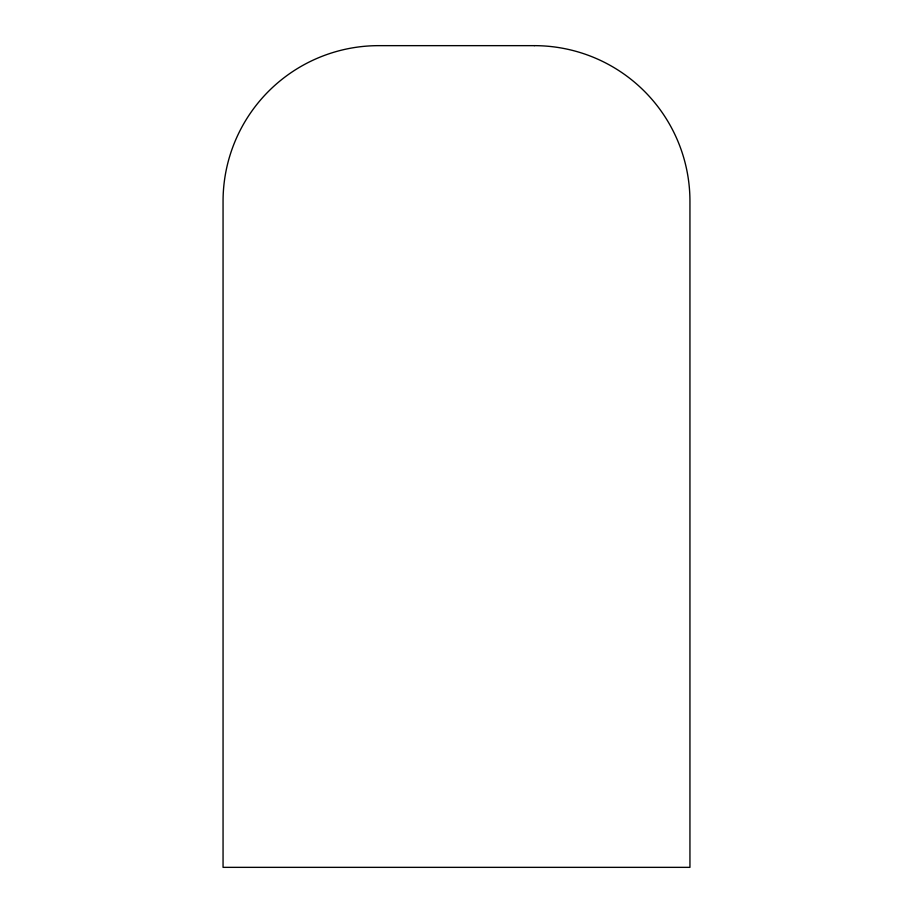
<?xml version="1.0" encoding="UTF-8"?>
<svg xmlns="http://www.w3.org/2000/svg" width="913" height="913" viewBox="0 0 913 913"><rect width="100%" height="100%" fill="white"/><g stroke="black" fill="none" stroke-linecap="round" stroke-linejoin="round"><path stroke-width="1.37" d="M534.31 45.65L378.69 45.65A155.621 155.621 0 0 0 223.057 201.271L223.057 867.35L689.943 867.35L689.943 201.271A155.621 155.621 0 0 0 534.31 45.65"/></g></svg>
